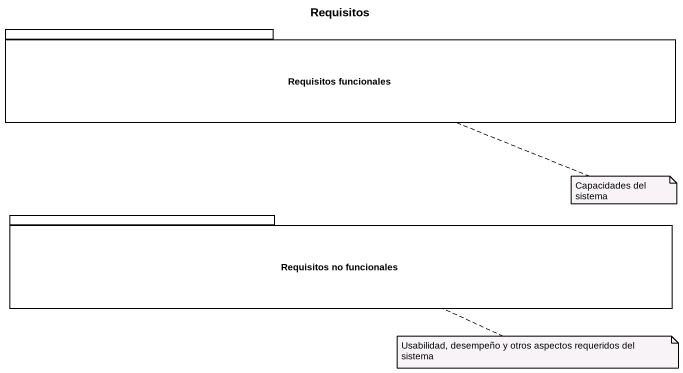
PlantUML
@startuml
title Requisitos
package "Requisitos funcionales" as Requisitos_funcionales {
}
package "Requisitos no funcionales" as Requisitos_no_funcionales {
}
note right of Requisitos_funcionales : Capacidades del sistema
note right of Requisitos_no_funcionales : Usabilidad, desempeño y otros aspectos requeridos del sistema
@enduml
